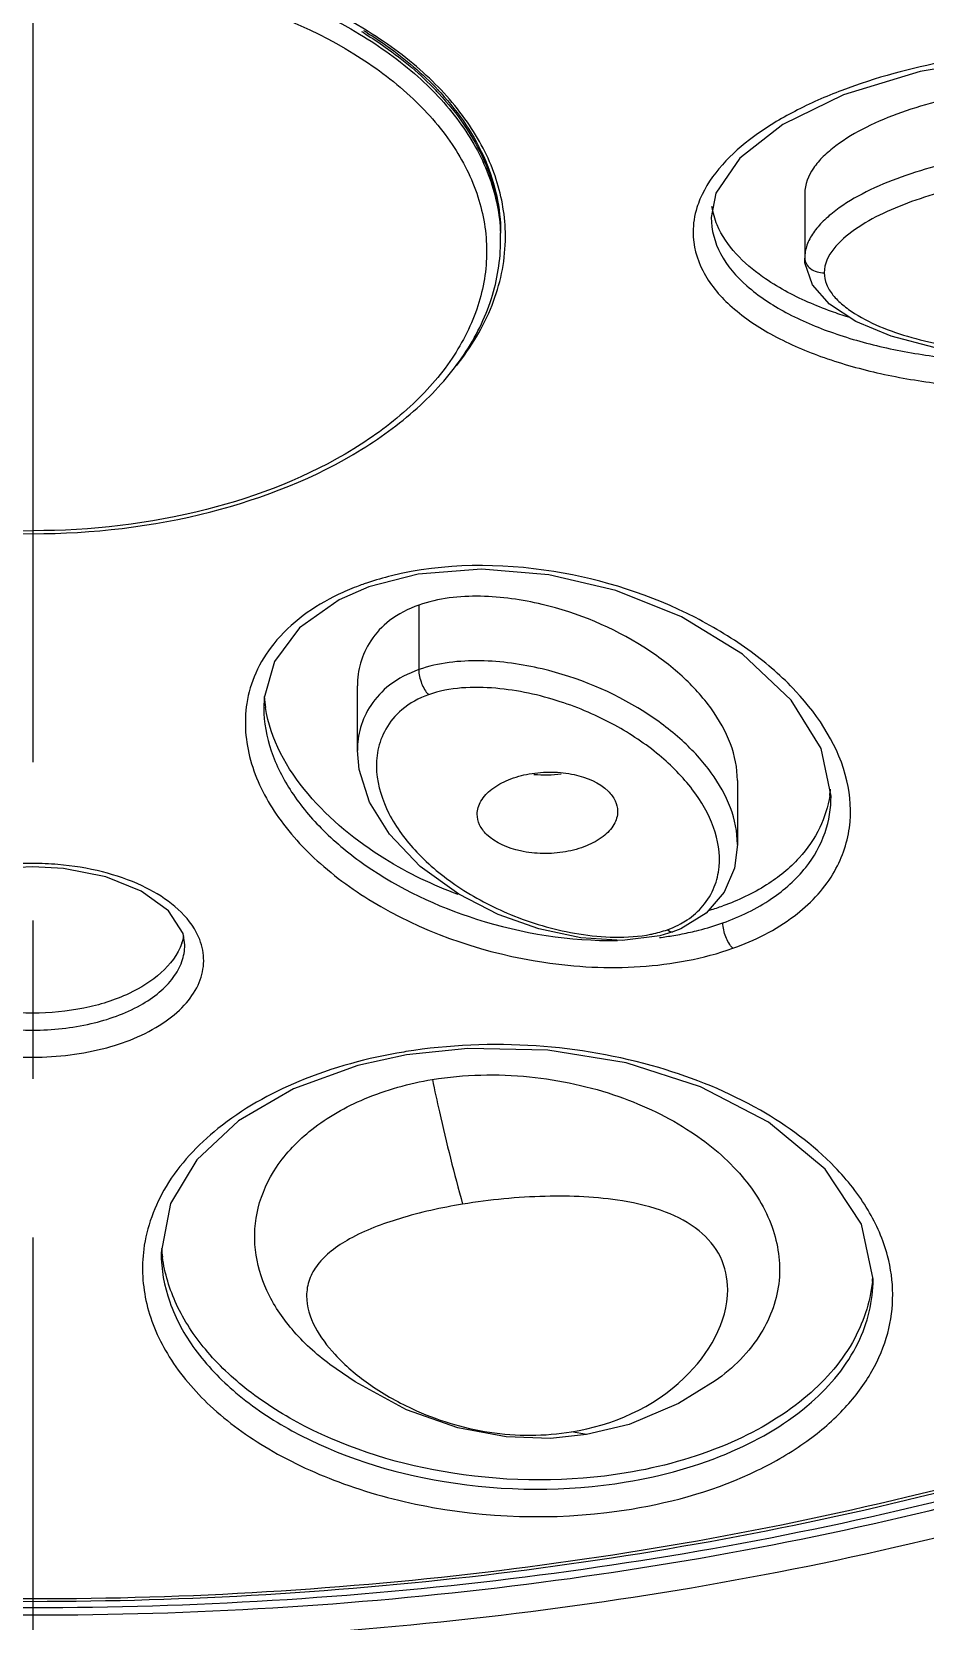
# Model space of a CAD drawing. Header units: millimetres. Extents: x 601 to 1195, y -13 to 407.
# Drawn here: x 919.64 to 926.8, y 276.83 to 289.56 of the extents above; entities that cross this region are included whole.
import ezdxf

# ---------------------------------------------------------------- set-up
doc = ezdxf.new("R2010")
doc.units = ezdxf.units.MM
doc.header["$LTSCALE"] = 0.1
doc.linetypes.add('CENTERX2', pattern=[101.6, 63.5, -12.7, 12.7, -12.7])
doc.layers.add('CENTER', color=1, linetype='CENTERX2')

msp = doc.modelspace()

# ---------------------------------------------------------------- linework, layer by layer
for p, q in [((925.1276, 288.2687), (925.0892, 288.0738)), ((925.8392, 288.2677), (925.8392, 287.7502)), ((923.4017, 287.8928), (923.4017, 287.9223)), ((922.3456, 285.1142), (922.1062, 285.0103)), ((922.7454, 284.9687), (922.7454, 284.4515)), ((922.2536, 283.8046), (922.2536, 284.3219)), ((921.5071, 284.2267), (921.5034, 284.1448)), ((921.5034, 284.1463), (921.5034, 284.1448)), ((922.2536, 283.8046), (922.2536, 283.8032)), ((925.2997, 283.5624), (925.2997, 283.0507)), ((926.05, 283.438), (926.05, 283.4393)), ((925.2997, 283.0495), (925.2997, 283.0507)), ((919.6517, 282.871), (919.4224, 282.8593)), ((919.8968, 282.8576), (919.6517, 282.871)), ((925.1926, 282.6676), (925.0478, 282.4988)), ((925.0478, 282.4988), (924.8467, 282.374)), ((920.8704, 282.2453), (920.8564, 282.3356)), ((924.7831, 282.3489), (924.6772, 282.3174)), ((924.8467, 282.374), (924.783, 282.3489)), ((924.7831, 282.3489), (924.783, 282.3489)), ((920.8704, 282.2452), (920.8704, 282.2473)), ((920.756, 280.1722), (920.6803, 279.7798)), ((920.6803, 279.7799), (920.6803, 279.7798)), ((926.3876, 279.5666), (926.3876, 279.567)), ((924.0893, 278.3205), (923.9707, 278.3432)), ((924.0905, 278.3207), (924.0893, 278.3205))]:
    msp.add_line(p, q)
for points in [[(930.6824, 288.4932), (930.5083, 288.7513), (930.1754, 288.993), (929.6971, 289.1933), (929.081, 289.3365), (928.3302, 289.4036), (927.5136, 289.3716), (926.7648, 289.2464), (926.1491, 289.0572), (925.6647, 288.8211), (925.3184, 288.5509), (925.1276, 288.2687)], [(926.0387, 287.3805), (925.902, 287.5351), (925.841, 287.7128), (925.8392, 287.7502)], [(929.7894, 287.5498), (929.5773, 287.3865), (929.2962, 287.2429), (928.9543, 287.1225), (928.5594, 287.0301), (928.1282, 286.9724), (927.6897, 286.9542), (927.2679, 286.975), (926.8771, 287.0327), (926.5317, 287.1237), (926.2477, 287.2426), (926.0387, 287.3805)], [(926.05, 283.4381), (925.9701, 283.8193), (925.7312, 284.2071), (925.3391, 284.5763), (924.8513, 284.8749), (924.3251, 285.0856), (923.7879, 285.2118), (923.2471, 285.2559), (922.74, 285.2154), (922.3457, 285.1142)], [(922.1062, 285.0103), (921.7896, 284.7861), (921.5893, 284.5163), (921.5071, 284.2267)], [(924.6772, 282.3174), (924.3745, 282.2807), (924.0432, 282.302), (923.7079, 282.3736), (923.3809, 282.4902), (923.0674, 282.651), (922.7575, 282.8749), (922.5117, 283.1319), (922.3516, 283.3899), (922.2672, 283.6523), (922.2536, 283.8033)], [(925.2997, 283.0493), (925.276, 282.8616), (925.1926, 282.6676)], [(920.8564, 282.3356), (920.7403, 282.5178), (920.5216, 282.6765), (920.2378, 282.7905), (919.8968, 282.8576)], [(926.3876, 279.5671), (926.2934, 280.0082), (926.0015, 280.4485), (925.5493, 280.8256), (925.0039, 281.1089), (924.4067, 281.2995), (923.7798, 281.4016), (923.1375, 281.4155), (922.6461, 281.3635)], [(922.646, 281.3635), (922.2579, 281.2794), (921.7403, 281.0932), (921.2995, 280.8363), (920.966, 280.5242), (920.756, 280.1722)], [(924.0893, 278.3205), (923.8013, 278.2909), (923.4468, 278.3019), (923.0578, 278.3741), (922.6483, 278.5201), (922.2362, 278.7435), (922.0335, 278.8834)], [(925.1201, 278.7509), (924.8274, 278.5704), (924.4312, 278.403), (924.0905, 278.3207)]]:
    msp.add_lwpolyline(points)
for centre, radius, start, end in [((920.4853, 286.6018), 3.4678, 58.12678, 58.65025), ((920.4872, 286.6077), 3.4772, 57.96807, 58.49232), ((921.1685, 287.4537), 2.3728, 42.89594, 43.66111), ((921.1844, 287.4788), 2.3583, 42.55425, 43.32487), ((921.984, 287.8927), 1.4177, 1.14659, 2.29397), ((921.9871, 287.9223), 1.4146, 0.00009, 1.14634), ((921.9871, 287.8928), 1.4146, 0.00009, 1.14651), ((921.9911, 287.9519), 1.4106, 359.35272, 359.99981), ((922.0136, 287.9223), 1.4264, 358.57539, 1.42426), ((923.0992, 282.8653), 2.4068, 103.77651, 108.51847), ((923.0436, 283.0366), 2.2267, 108.56237, 109.56474), ((922.5614, 284.3174), 1.0582, 184.44244, 189.2759), ((923.7591, 284.5639), 0.9558, 264.55665, 277.755), ((925.1275, 283.5818), 0.9224, 351.32452, 354.45394), ((919.652, 280.4958), 2.4022, 85.21552, 90.00666), ((924.4815, 284.5344), 2.097, 286.557, 289.5428), ((920.4416, 282.4013), 0.4294, 340.64545, 348.86981), ((924.3314, 285.0185), 2.7359, 277.21747, 279.62283), ((924.3619, 284.8411), 2.5559, 279.61259, 282.66544), ((923.3172, 277.1875), 4.2563, 99.11844, 99.36665), ((921.8878, 279.9052), 1.2075, 184.42233, 187.70736), ((925.2242, 279.6675), 1.1634, 354.03552, 356.00239)]:
    msp.add_arc(centre, radius, start, end)
for points, knots in [([(919.6517, 313.8917), (917.0355, 313.8917), (911.8722, 313.5491), (904.45, 312.0222), (897.7214, 309.5542), (892.8205, 306.7273), (889.5667, 304.0756), (887.5411, 301.9853), (885.8944, 299.7673), (884.6477, 297.4462), (883.8192, 295.049), (883.4223, 292.6055), (883.4637, 290.149), (883.7799, 288.5418), (884.0046, 287.7544)], [0, 0, 0, 0, 0.1556216, 0.3067233, 0.4492796, 0.5802631, 0.6409905, 0.6984865, 0.7529561, 0.8047961, 0.8545991, 0.9031338, 0.951291, 1, 1, 1, 1]), ([(955.2988, 287.7542), (955.5234, 288.5417), (955.8397, 290.1489), (955.8811, 292.6054), (955.4841, 295.0489), (954.6556, 297.4461), (953.409, 299.7672), (951.7622, 301.9852), (949.7367, 304.0755), (946.4829, 306.7272), (941.5819, 309.5542), (934.8533, 312.0222), (927.4311, 313.549), (922.2678, 313.8917), (919.6517, 313.8917)], [0, 0, 0, 0, 0.048709, 0.0968661, 0.1454008, 0.1952038, 0.2470438, 0.3015134, 0.3590094, 0.4197369, 0.5507204, 0.6932767, 0.8443785, 1, 1, 1, 1]), ([(919.6517, 313.5415), (917.0674, 313.5415), (911.9664, 313.205), (904.6301, 311.7054), (897.9712, 309.2804), (893.1117, 306.5023), (889.8752, 303.8951), (887.8539, 301.8384), (886.2031, 299.655), (884.9439, 297.3688), (884.094, 295.006), (883.6668, 292.5954), (883.6696, 290.1692), (883.9556, 288.5784), (884.1643, 287.7985)], [0, 0, 0, 0, 0.1554286, 0.3063963, 0.4489243, 0.5800058, 0.6408224, 0.6984252, 0.7530062, 0.8049445, 0.8548117, 0.9033545, 0.9514448, 1, 1, 1, 1]), ([(955.1391, 287.7984), (955.3478, 288.5783), (955.6337, 290.1691), (955.6366, 292.5952), (955.2094, 295.0059), (954.3595, 297.3687), (953.1002, 299.6549), (951.4494, 301.8383), (949.4282, 303.895), (946.1917, 306.5023), (941.3322, 309.2804), (934.6733, 311.7054), (927.3369, 313.205), (922.2359, 313.5415), (919.6517, 313.5415)], [0, 0, 0, 0, 0.0485552, 0.0966454, 0.1451882, 0.1950554, 0.2469937, 0.3015747, 0.3591775, 0.4199942, 0.5510757, 0.6936037, 0.8445714, 1, 1, 1, 1]), ([(939.5069, 289.0156), (939.4935, 289.7525), (939.2377, 291.2685), (938.2083, 293.4128), (936.5854, 295.3882), (934.4317, 297.1401), (931.8163, 298.6234), (927.7343, 300.2206), (924.3762, 300.8375), (922.0841, 301.0117)], [0, 0, 0, 0, 0.0963887, 0.1977993, 0.3077523, 0.4280534, 0.5589338, 0.699369, 1, 1, 1, 1]), ([(922.0818, 300.9669), (924.3661, 300.7925), (927.7114, 300.176), (931.7737, 298.58), (934.3694, 297.1007), (936.4994, 295.357), (938.095, 293.396), (939.0957, 291.2739), (939.3334, 289.778), (939.339, 289.0527)], [0, 0, 0, 0, 0.3019579, 0.4428303, 0.5739106, 0.6941192, 0.8036618, 0.9043909, 1, 1, 1, 1]), ([(922.0744, 300.8167), (924.3144, 300.6424), (927.5945, 300.0316), (931.575, 298.4553), (934.1182, 296.9943), (936.2045, 295.2705), (937.7659, 293.3288), (938.7404, 291.2237), (938.9642, 289.7403), (938.9642, 289.0206)], [0, 0, 0, 0, 0.3011021, 0.4415946, 0.5724044, 0.6925329, 0.8022767, 0.9035502, 1, 1, 1, 1]), ([(922.07, 300.7259), (924.2992, 300.5528), (927.5642, 299.947), (931.5301, 298.3849), (934.0681, 296.9365), (936.1555, 295.2272), (937.7247, 293.301), (938.7148, 291.2115), (938.9548, 289.736), (938.9636, 289.0192)], [0, 0, 0, 0, 0.3007863, 0.441223, 0.5720624, 0.6922969, 0.8021841, 0.9035661, 1, 1, 1, 1]), ([(921.1812, 269.7004), (923.4641, 269.7627), (927.9596, 270.1594), (934.424, 271.567), (940.3199, 273.7298), (945.4223, 276.571), (949.5365, 279.9913), (952.0572, 283.3154), (953.3612, 286.1151), (953.9802, 288.2239), (954.2522, 290.3623), (954.1998, 291.7892), (954.1169, 292.493)], [0, 0, 0, 0, 0.1541994, 0.3037973, 0.4454889, 0.5767364, 0.6962236, 0.8043698, 0.8550518, 0.9040867, 0.9521506, 1, 1, 1, 1]), ([(953.9267, 290.8656), (953.9267, 290.1928), (953.8207, 288.8351), (953.3474, 286.826), (952.5647, 284.8567), (951.0898, 282.2537), (948.4655, 279.1929), (944.3724, 276.0551), (939.4132, 273.4568), (933.7609, 271.4825), (927.6126, 270.1967), (923.3515, 269.8306), (921.1901, 269.7707)], [0, 0, 0, 0, 0.0474466, 0.0955915, 0.1450529, 0.1963831, 0.3060194, 0.4265846, 0.5581073, 0.6992073, 0.8475071, 1, 1, 1, 1]), ([(919.6517, 290.2547), (919.1696, 290.2547), (918.2448, 290.1483), (917.1854, 289.742), (916.5237, 289.2641), (916.1607, 288.8659), (915.9275, 288.4266), (915.8677, 288.1119), (915.8638, 287.9595)], [0, 0, 0, 0, 0.299789, 0.573058, 0.6944263, 0.8045906, 0.9052037, 1, 1, 1, 1]), ([(919.6517, 290.2015), (919.2488, 290.2015), (918.6503, 290.1434), (917.8925, 289.9429), (916.982, 289.5884), (916.2774, 289.0526), (916.0327, 288.4978)], [0, 0, 0, 0, 0.2904543, 0.4299798, 0.56287, 1, 1, 1, 1]), ([(919.6517, 290.2311), (919.1725, 290.2311), (918.2539, 290.1252), (917.3851, 289.7897), (917.0124, 289.5625)], [0, 0, 0, 0, 0.523354, 1, 1, 1, 1]), ([(923.4396, 287.9578), (923.4358, 288.1102), (923.3764, 288.4251), (923.1435, 288.8647), (922.7806, 289.2632), (922.1189, 289.7416), (921.0591, 290.1482), (920.134, 290.2547), (919.6517, 290.2547)], [0, 0, 0, 0, 0.0947953, 0.1953962, 0.305546, 0.426905, 0.7001796, 1, 1, 1, 1]), ([(919.6517, 290.2015), (920.1264, 290.2015), (921.0373, 290.0972), (922.0817, 289.6992), (922.7363, 289.2308), (923.0972, 288.8402), (923.3315, 288.4092), (923.3945, 288.0996), (923.4005, 287.9495)], [0, 0, 0, 0, 0.2994367, 0.5726328, 0.6941118, 0.8044479, 0.905204, 1, 1, 1, 1]), ([(919.6517, 290.0436), (919.1842, 290.0436), (918.2882, 289.9395), (917.2635, 289.542), (916.6276, 289.0745), (916.2821, 288.6856), (916.0646, 288.2569), (915.9897, 287.8042), (916.0646, 287.3514), (916.2821, 286.9227), (916.6276, 286.5338), (917.2635, 286.0663), (918.2882, 285.6688), (919.1842, 285.5647), (919.6517, 285.5647)], [0, 0, 0, 0, 0.1502432, 0.2869277, 0.3475074, 0.4024315, 0.4526017, 0.4999997, 0.5473978, 0.597568, 0.6524923, 0.713072, 0.8497567, 1, 1, 1, 1]), ([(919.6517, 290.0436), (920.1192, 290.0436), (921.0151, 289.9395), (922.0398, 289.542), (922.6757, 289.0745), (923.0212, 288.6856), (923.2388, 288.2569), (923.3137, 287.8041), (923.2388, 287.3514), (923.0212, 286.9226), (922.6757, 286.5338), (922.0398, 286.0663), (921.0151, 285.6688), (920.1192, 285.5647), (919.6517, 285.5647)], [0, 0, 0, 0, 0.1502433, 0.286928, 0.3475077, 0.402432, 0.4526022, 0.5000003, 0.5473983, 0.5975685, 0.6524926, 0.7130723, 0.8497568, 1, 1, 1, 1]), ([(953.879, 290.1629), (953.8474, 289.5547), (953.6968, 288.331), (953.0481, 285.8907), (951.5615, 282.8962), (948.8598, 279.6312), (945.3105, 276.7172), (941.02, 274.2289), (936.1116, 272.2304), (930.7267, 270.7769), (926.9645, 270.2049), (925.042, 270.0163)], [0, 0, 0, 0, 0.0481395, 0.0970616, 0.1990565, 0.3093708, 0.4296514, 0.5601367, 0.6999367, 0.8473269, 1, 1, 1, 1]), ([(922.3165, 289.5467), (922.3705, 289.5131), (922.5733, 289.3791), (922.7611, 289.2216), (922.885, 289.0918)], [0, 0, 0, 0, 0.2617011, 1, 1, 1, 1]), ([(922.3315, 289.5556), (922.3857, 289.5217), (922.5887, 289.3867), (922.7765, 289.2277), (922.8999, 289.0968)], [0, 0, 0, 0, 0.2621943, 1, 1, 1, 1]), ([(930.8017, 288.5009), (930.7052, 288.6929), (930.4288, 288.9295), (930.0033, 289.1375), (929.481, 289.3127), (928.7652, 289.4334), (927.8742, 289.452), (926.9847, 289.3501), (926.2752, 289.1618), (925.7617, 288.9369), (925.3464, 288.687), (925.0841, 288.4239), (924.9993, 288.2207)], [0, 0, 0, 0, 0.1002871, 0.1590873, 0.2220792, 0.3562524, 0.4961704, 0.6367294, 0.7727691, 0.8370598, 0.8972776, 1, 1, 1, 1]), ([(929.9642, 288.4205), (929.9642, 288.4903), (929.9198, 288.6), (929.8152, 288.7096), (929.677, 288.8159), (929.4674, 288.9235), (929.1863, 289.0183), (928.8816, 289.0872), (928.4522, 289.1459), (927.9001, 289.1606), (927.2439, 289.094), (926.7172, 288.9644), (926.335, 288.8071), (926.126, 288.6842), (925.9881, 288.5678), (925.8844, 288.4514), (925.8392, 288.3391), (925.8392, 288.2677)], [0, 0, 0, 0, 0.0445458, 0.0696421, 0.0966933, 0.1554209, 0.2189809, 0.2856884, 0.3544831, 0.4953814, 0.6369891, 0.774516, 0.8396942, 0.9003361, 0.9283815, 0.954418, 1, 1, 1, 1]), ([(922.9067, 289.0687), (923.0543, 288.9099), (923.2982, 288.5642), (923.3974, 288.1483), (923.4014, 287.9506)], [0, 0, 0, 0, 0.5229974, 1, 1, 1, 1]), ([(922.9215, 289.0736), (923.0682, 288.9138), (923.3093, 288.5663), (923.4017, 288.149), (923.4017, 287.9519)], [0, 0, 0, 0, 0.5239722, 1, 1, 1, 1]), ([(899.9642, 288.9962), (899.9642, 288.599), (900.0289, 287.7968), (900.4179, 286.1919), (901.414, 284.224), (903.2844, 282.1213), (905.7632, 280.2966), (908.7565, 278.8083), (912.1543, 277.7055), (915.8317, 277.0273), (919.6517, 276.7984), (923.4717, 277.0273), (927.149, 277.7055), (930.5469, 278.8083), (933.5401, 280.2966), (936.0189, 282.1213), (937.8893, 284.2239), (938.8855, 286.1918), (939.2745, 287.7967), (939.3392, 288.5989), (939.3392, 288.9961)], [0, 0, 0, 0, 0.0235457, 0.0474671, 0.0975532, 0.1523896, 0.2128703, 0.2789196, 0.3497253, 0.4239656, 0.5000001, 0.5760347, 0.650275, 0.7210806, 0.7871298, 0.8476105, 0.9024468, 0.9525329, 0.9764543, 1, 1, 1, 1]), ([(919.6517, 276.9328), (918.3728, 276.9328), (915.8424, 277.0839), (912.1754, 277.7583), (908.7849, 278.8548), (905.7958, 280.3351), (903.317, 282.1503), (901.4419, 284.2426), (900.4368, 286.2018), (900.0378, 287.8011), (899.9674, 288.6009), (899.9644, 288.9971)], [0, 0, 0, 0, 0.1519633, 0.3003503, 0.4419192, 0.5740285, 0.6950533, 0.8048201, 0.9050702, 0.9529235, 1, 1, 1, 1]), ([(939.339, 288.9971), (939.3359, 288.6009), (939.2655, 287.801), (938.8665, 286.2018), (937.8615, 284.2426), (935.9863, 282.1503), (933.5075, 280.335), (930.5185, 278.8548), (927.128, 277.7582), (923.461, 277.0839), (920.9306, 276.9328), (919.6517, 276.9328)], [0, 0, 0, 0, 0.0470766, 0.0949299, 0.1951799, 0.3049467, 0.4259715, 0.5580807, 0.6996496, 0.8480366, 1, 1, 1, 1]), ([(899.7952, 288.8789), (899.7952, 288.4783), (899.8605, 287.6692), (900.2528, 286.0506), (901.2575, 284.0658), (903.144, 281.9451), (905.6441, 280.1047), (908.663, 278.6036), (912.09, 277.4914), (915.7989, 276.8074), (919.6517, 276.5765), (923.5045, 276.8074), (927.2134, 277.4913), (930.6404, 278.6036), (933.6593, 280.1047), (936.1594, 281.945), (938.0458, 284.0657), (939.0505, 286.0505), (939.4429, 287.6692), (939.5081, 288.4783), (939.5081, 288.8789)], [0, 0, 0, 0, 0.0235457, 0.0474671, 0.0975532, 0.1523897, 0.2128704, 0.2789197, 0.3497254, 0.4239657, 0.5000003, 0.5760348, 0.6502751, 0.7210807, 0.7871299, 0.8476105, 0.9024469, 0.952533, 0.9764543, 1, 1, 1, 1]), ([(919.6493, 276.982), (918.4021, 276.9821), (915.9338, 277.1292), (912.3555, 277.7856), (909.0435, 278.8536), (906.1183, 280.2967), (903.6846, 282.0696), (901.8337, 284.1184), (900.8319, 286.0417), (900.4246, 287.6167), (900.3474, 288.4061), (900.3404, 288.7975)], [0, 0, 0, 0, 0.1512969, 0.2990983, 0.4402163, 0.572093, 0.6931715, 0.8033225, 0.9042592, 0.9525141, 1, 1, 1, 1]), ([(938.8325, 288.8123), (938.8325, 288.4253), (938.7695, 287.6437), (938.3905, 286.0801), (937.4199, 284.1629), (935.5977, 282.1143), (933.1827, 280.3366), (930.2665, 278.8866), (926.9561, 277.8122), (923.3734, 277.1515), (919.6517, 276.9285), (915.93, 277.1515), (912.3473, 277.8122), (909.0369, 278.8866), (906.1207, 280.3366), (903.7057, 282.1143), (901.8834, 284.1629), (900.9129, 286.0802), (900.5339, 287.6438), (900.4709, 288.4253), (900.4709, 288.8123)], [0, 0, 0, 0, 0.0235457, 0.047467, 0.0975531, 0.1523895, 0.2128701, 0.2789193, 0.3497249, 0.4239652, 0.4999997, 0.5760343, 0.6502746, 0.7210803, 0.7871296, 0.8476103, 0.9024468, 0.9525329, 0.9764543, 1, 1, 1, 1]), ([(938.963, 288.7975), (938.956, 288.406), (938.8788, 287.6165), (938.4714, 286.0413), (937.4691, 284.1177), (935.6177, 282.0686), (933.1834, 280.2956), (930.2573, 278.8525), (926.9446, 277.7847), (923.3655, 277.1287), (920.8967, 276.9819), (919.6493, 276.982)], [0, 0, 0, 0, 0.0474844, 0.0957378, 0.1966729, 0.3068243, 0.4279048, 0.5597843, 0.7009045, 0.8487062, 1, 1, 1, 1]), ([(929.9642, 287.9087), (929.9642, 287.9431), (929.9514, 288.0143), (929.8967, 288.1114), (929.8156, 288.198), (929.6776, 288.3041), (929.4682, 288.4118), (929.187, 288.5063), (928.8822, 288.5746), (928.4524, 288.6325), (927.8997, 288.646), (927.2429, 288.5777), (926.716, 288.4469), (926.3338, 288.2891), (926.1251, 288.1658), (925.9875, 288.0498), (925.9067, 287.9578), (925.8523, 287.8577), (925.8392, 287.7852), (925.8392, 287.7505)], [0, 0, 0, 0, 0.021922, 0.0450437, 0.0701046, 0.0970716, 0.1557057, 0.2191701, 0.2857959, 0.3545556, 0.4954269, 0.6370514, 0.7745624, 0.8396812, 0.9002315, 0.9281707, 0.9541083, 0.9778634, 1, 1, 1, 1]), ([(929.8239, 287.7907), (929.8239, 287.8221), (929.8104, 287.8875), (929.7547, 287.9739), (929.6755, 288.0499), (929.5435, 288.1426), (929.3471, 288.2356), (929.0865, 288.3169), (928.8061, 288.3756), (928.4126, 288.4244), (927.9078, 288.4345), (927.4045, 288.3825), (927.0117, 288.3011), (926.7319, 288.2195), (926.4688, 288.1147), (926.1954, 287.9642), (925.9952, 287.7728), (925.9952, 287.6324)], [0, 0, 0, 0, 0.0218371, 0.0451089, 0.0705089, 0.0978381, 0.157068, 0.2208325, 0.2875167, 0.3561837, 0.4966387, 0.6378501, 0.7074654, 0.775492, 0.8409806, 0.9022821, 1, 1, 1, 1]), ([(925.0892, 288.0747), (925.0892, 287.9752), (925.1495, 287.7627), (925.3764, 287.5054), (925.6929, 287.2982), (926.0745, 287.1376), (926.5, 287.0207), (927.1118, 286.9195), (927.9062, 286.894), (928.6978, 286.9888), (929.3069, 287.1429), (929.7319, 287.297), (930.1125, 287.4911), (930.4275, 287.7259), (930.6518, 288.0001), (930.7142, 288.2187), (930.7142, 288.3205)], [0, 0, 0, 0, 0.0449639, 0.0950749, 0.1519859, 0.2145959, 0.2813305, 0.3508666, 0.4943119, 0.6386656, 0.7093592, 0.7777345, 0.8424313, 0.9017241, 0.9540339, 1, 1, 1, 1]), ([(924.9993, 288.2207), (924.9903, 288.1993), (924.9592, 288.1146), (924.9442, 288.0236), (924.9442, 287.9566)], [0, 0, 0, 0, 0.2573035, 1, 1, 1, 1]), ([(924.9442, 287.9566), (924.9442, 287.8509), (925.0056, 287.6257), (925.2402, 287.3486), (925.5713, 287.1242), (925.9728, 286.9492), (926.4224, 286.8215), (927.0709, 286.71), (927.9143, 286.6803), (928.7547, 286.7809), (929.4003, 286.946), (929.8494, 287.1112), (930.2499, 287.3194), (930.5792, 287.5706), (930.8116, 287.8636), (930.8749, 288.0947), (930.8749, 288.2026)], [0, 0, 0, 0, 0.0450999, 0.0951387, 0.1518843, 0.2144003, 0.2811562, 0.3508127, 0.4946431, 0.6393605, 0.7101434, 0.7784863, 0.842996, 0.9019709, 0.9540091, 1, 1, 1, 1]), ([(925.6819, 287.4873), (925.6197, 287.5213), (925.4035, 287.6537), (925.2088, 287.8457), (925.1374, 288.0157)], [0, 0, 0, 0, 0.2776161, 1, 1, 1, 1]), ([(915.9017, 287.8928), (915.9017, 287.7348), (915.9548, 287.4091), (916.1834, 286.9544), (916.5438, 286.5455), (917.2001, 286.0596), (918.253, 285.6483), (919.1727, 285.5408), (919.6517, 285.5408)], [0, 0, 0, 0, 0.0978894, 0.2004558, 0.311324, 0.4323828, 0.7033322, 1, 1, 1, 1]), ([(919.6517, 285.5408), (920.1307, 285.5408), (921.0504, 285.6483), (922.1032, 286.0596), (922.7596, 286.5455), (923.1199, 286.9544), (923.3485, 287.4091), (923.4017, 287.7347), (923.4017, 287.8928)], [0, 0, 0, 0, 0.2966689, 0.567618, 0.6886764, 0.7995442, 0.9021104, 1, 1, 1, 1]), ([(923.0466, 286.8873), (923.1646, 287.0339), (923.3575, 287.3487), (923.4353, 287.7122), (923.4396, 287.8869)], [0, 0, 0, 0, 0.5186077, 1, 1, 1, 1]), ([(955.2988, 287.7542), (954.932, 286.4685), (953.807, 283.8998), (951.1852, 280.4225), (947.6825, 277.2957), (943.4046, 274.5937), (938.4701, 272.3791), (933.0139, 270.7076), (927.1866, 269.623), (923.1805, 269.3123), (921.1544, 269.2602)], [0, 0, 0, 0, 0.0974029, 0.2018054, 0.3150197, 0.4375935, 0.5690054, 0.7079061, 0.8523458, 1, 1, 1, 1]), ([(925.8392, 287.7502), (925.8393, 287.7179), (925.8824, 287.6482), (925.957, 287.6312), (925.9952, 287.6324)], [0, 0, 0, 0, 0.4579218, 1, 1, 1, 1]), ([(925.9952, 287.6324), (925.9952, 287.601), (926.0087, 287.5353), (926.0644, 287.4483), (926.1436, 287.3713), (926.2756, 287.2772), (926.4721, 287.1822), (926.7329, 287.0987), (927.0135, 287.0382), (927.4072, 286.9875), (927.9121, 286.9767), (928.4154, 287.0296), (928.808, 287.113), (929.0877, 287.1963), (929.3506, 287.3033), (929.624, 287.4568), (929.8239, 287.6496), (929.8239, 287.7907)], [0, 0, 0, 0, 0.0218388, 0.0451974, 0.0707121, 0.0981444, 0.1575185, 0.2213385, 0.2880042, 0.3565848, 0.4967446, 0.6376249, 0.7071176, 0.7750761, 0.8405721, 0.9019738, 1, 1, 1, 1]), ([(926.1887, 287.2766), (926.1435, 287.2908), (925.9699, 287.349), (925.8009, 287.4221), (925.6819, 287.4873)], [0, 0, 0, 0, 0.2587103, 1, 1, 1, 1]), ([(926.1773, 283.5611), (926.1147, 283.829), (925.8661, 284.2156), (925.4057, 284.6137), (924.7771, 284.9959), (923.8057, 285.3074), (922.9479, 285.3066), (922.5261, 285.2028)], [0, 0, 0, 0, 0.1908789, 0.301305, 0.4227826, 0.6985247, 1, 1, 1, 1]), ([(922.298, 285.1347), (922.2808, 285.1286), (922.2137, 285.1038), (922.1478, 285.0757), (922.0998, 285.0527)], [0, 0, 0, 0, 0.2548781, 1, 1, 1, 1]), ([(922.0998, 285.0527), (921.9043, 284.9592), (921.6407, 284.7728), (921.4313, 284.4356), (921.3804, 284.2642), (921.3672, 284.1805)], [0, 0, 0, 0, 0.5513731, 0.7843406, 1, 1, 1, 1]), ([(922.7454, 284.9687), (922.6623, 284.9392), (922.5146, 284.8645), (922.3558, 284.6958), (922.2699, 284.5108), (922.2537, 284.3833), (922.2537, 284.3219)], [0, 0, 0, 0, 0.305299, 0.5615501, 0.7874246, 1, 1, 1, 1]), ([(925.2997, 283.5624), (925.2999, 283.6622), (925.2563, 283.8694), (925.0948, 284.1532), (924.8551, 284.4144), (924.4217, 284.7395), (923.8653, 284.971), (923.2425, 285.06), (922.9025, 285.0245), (922.7454, 284.9687)], [0, 0, 0, 0, 0.0924377, 0.1912604, 0.2995011, 0.4185709, 0.691447, 0.845556, 1, 1, 1, 1]), ([(922.7454, 284.4515), (922.6624, 284.4219), (922.5147, 284.3471), (922.3559, 284.1784), (922.27, 283.9935), (922.2537, 283.8659), (922.2536, 283.8046)], [0, 0, 0, 0, 0.3050925, 0.5614855, 0.7875029, 1, 1, 1, 1]), ([(925.2997, 283.0507), (925.2997, 283.1502), (925.2565, 283.357), (925.0944, 283.6396), (924.8547, 283.9), (924.4206, 284.2235), (923.8641, 284.454), (923.2417, 284.5423), (922.9021, 284.5072), (922.7454, 284.4515)], [0, 0, 0, 0, 0.092301, 0.1910042, 0.2991726, 0.4182936, 0.6914512, 0.8457328, 1, 1, 1, 1]), ([(922.7454, 284.4515), (922.7454, 284.4141), (922.7637, 284.342), (922.7983, 284.2754), (922.8234, 284.2502)], [0, 0, 0, 0, 0.5125329, 1, 1, 1, 1]), ([(925.0227, 282.558), (925.0608, 282.6036), (925.121, 282.703), (925.1718, 282.9209), (925.1239, 283.2035), (924.944, 283.5091), (924.6699, 283.7856), (924.3099, 284.0256), (923.8677, 284.2151), (923.3631, 284.3245), (922.9937, 284.3107), (922.8234, 284.2502)], [0, 0, 0, 0, 0.0528932, 0.1014785, 0.196676, 0.2992468, 0.413355, 0.5407566, 0.6825984, 0.8389819, 1, 1, 1, 1]), ([(922.8234, 284.2502), (922.7464, 284.2228), (922.6111, 284.1504), (922.4751, 283.9856), (922.4097, 283.8094), (922.3982, 283.5734), (922.4934, 283.2785), (922.7286, 282.9665), (923.0636, 282.6918), (923.4915, 282.4672), (923.9108, 282.3423), (924.2807, 282.3011), (924.4754, 282.3086), (924.5715, 282.3247)], [0, 0, 0, 0, 0.0690389, 0.1260856, 0.1767384, 0.2250742, 0.3232371, 0.4309108, 0.5513451, 0.6862426, 0.8367393, 0.9176728, 1, 1, 1, 1]), ([(921.3672, 284.1805), (921.3435, 284.0307), (921.37, 283.7085), (921.5939, 283.2652), (921.9596, 282.8674), (922.6487, 282.3874), (923.5422, 282.0913), (924.5155, 282.0421), (925.0254, 282.1341), (925.2633, 282.2186)], [0, 0, 0, 0, 0.0914976, 0.1880962, 0.2949432, 0.4143093, 0.6921701, 0.8476585, 1, 1, 1, 1]), ([(921.5034, 284.1448), (921.5035, 284.0284), (921.5481, 283.7882), (921.7203, 283.454), (921.9809, 283.1454), (922.4546, 282.759), (923.241, 282.3887), (923.9572, 282.2756), (924.3383, 282.281)], [0, 0, 0, 0, 0.0947508, 0.194669, 0.3029228, 0.4211378, 0.689865, 1, 1, 1, 1]), ([(923.0624, 282.6486), (922.8576, 282.7251), (922.2051, 283.033), (921.5997, 283.6392), (921.517, 284.1468)], [0, 0, 0, 0, 0.2982441, 1, 1, 1, 1]), ([(923.2142, 283.2927), (923.2142, 283.3292), (923.2395, 283.4092), (923.3331, 283.5045), (923.4684, 283.5773), (923.6334, 283.6224), (923.8131, 283.6359), (924.0327, 283.6119), (924.192, 283.5479), (924.2638, 283.4773)], [0, 0, 0, 0, 0.0890555, 0.1937386, 0.318576, 0.4596286, 0.608312, 0.7542643, 1, 1, 1, 1]), ([(925.2633, 282.2186), (925.4375, 282.2805), (925.7453, 282.4332), (926.0795, 282.7788), (926.2236, 283.1755), (926.2059, 283.4389), (926.1773, 283.5611)], [0, 0, 0, 0, 0.3108859, 0.5679261, 0.788832, 1, 1, 1, 1]), ([(924.2638, 283.4773), (924.2865, 283.4549), (924.3243, 283.4058), (924.3391, 283.3447), (924.3392, 283.316)], [0, 0, 0, 0, 0.5258371, 1, 1, 1, 1]), ([(926.0394, 283.4427), (926.0258, 283.3542), (925.9692, 283.1716), (925.795, 282.9211), (925.5267, 282.7049), (925.305, 282.6016), (925.1829, 282.5582)], [0, 0, 0, 0, 0.2081355, 0.4367521, 0.6989131, 1, 1, 1, 1]), ([(925.1829, 282.4222), (925.32, 282.4709), (925.5659, 282.5882), (925.8519, 282.841), (926.0165, 283.133), (926.0499, 283.3398), (926.05, 283.438)], [0, 0, 0, 0, 0.3067088, 0.5677392, 0.7927326, 1, 1, 1, 1]), ([(923.2895, 283.131), (923.2668, 283.1533), (923.229, 283.2027), (923.2141, 283.2639), (923.2142, 283.2927)], [0, 0, 0, 0, 0.5258159, 1, 1, 1, 1]), ([(924.3392, 283.316), (924.3392, 283.2794), (924.3141, 283.1994), (924.2206, 283.1039), (924.0853, 283.0311), (923.9202, 282.9859), (923.7405, 282.9723), (923.5208, 282.9963), (923.3614, 283.0603), (923.2895, 283.131)], [0, 0, 0, 0, 0.0890314, 0.1936794, 0.3185131, 0.459599, 0.6083319, 0.7543256, 1, 1, 1, 1]), ([(919.6517, 282.898), (919.5037, 282.898), (919.216, 282.8713), (918.7405, 282.7346), (918.4171, 282.5135), (918.3268, 282.3195)], [0, 0, 0, 0, 0.2962769, 0.5714807, 1, 1, 1, 1]), ([(920.9473, 282.374), (920.8534, 282.5289), (920.5952, 282.7091), (920.2049, 282.842), (919.973, 282.8795), (919.8523, 282.8896)], [0, 0, 0, 0, 0.4373225, 0.7076849, 1, 1, 1, 1]), ([(924.8437, 282.4137), (924.8621, 282.4235), (924.9282, 282.463), (924.9868, 282.515), (925.0227, 282.558)], [0, 0, 0, 0, 0.2714745, 1, 1, 1, 1]), ([(924.7378, 282.3671), (924.7471, 282.3705), (924.7833, 282.384), (924.8185, 282.4001), (924.8437, 282.4137)], [0, 0, 0, 0, 0.2573784, 1, 1, 1, 1]), ([(924.9224, 282.3474), (924.9448, 282.3524), (925.0327, 282.3735), (925.1195, 282.3996), (925.1829, 282.4222)], [0, 0, 0, 0, 0.2548072, 1, 1, 1, 1]), ([(925.2633, 282.2186), (925.2373, 282.2434), (925.2018, 282.3111), (925.1829, 282.384), (925.1829, 282.4222)], [0, 0, 0, 0, 0.4844188, 1, 1, 1, 1]), ([(918.3268, 282.3195), (918.3014, 282.2648), (918.2694, 282.1455), (918.2994, 281.9584), (918.4033, 281.7854), (918.6393, 281.572), (919.0674, 281.3919), (919.4484, 281.3454), (919.6517, 281.3454)], [0, 0, 0, 0, 0.0945231, 0.1877463, 0.2891197, 0.4047295, 0.6813253, 1, 1, 1, 1]), ([(919.6517, 281.6988), (919.5059, 281.6988), (919.2259, 281.7269), (918.8514, 281.8513), (918.5676, 282.0429), (918.4583, 282.2281), (918.4406, 282.3176)], [0, 0, 0, 0, 0.3022448, 0.5784755, 0.810912, 1, 1, 1, 1]), ([(919.6517, 281.3454), (919.8509, 281.3454), (920.2251, 281.3902), (920.6471, 281.5634), (920.8848, 281.7686), (920.9939, 281.9351), (921.0339, 282.1162), (921.0108, 282.2343), (920.9897, 282.2886)], [0, 0, 0, 0, 0.3176708, 0.5949552, 0.7115247, 0.8137987, 0.9070574, 1, 1, 1, 1]), ([(924.5715, 282.3247), (924.586, 282.3271), (924.6422, 282.3376), (924.6977, 282.3529), (924.7378, 282.3671)], [0, 0, 0, 0, 0.2561278, 1, 1, 1, 1]), ([(924.783, 282.3489), (924.7799, 282.3477), (924.7626, 282.346), (924.7475, 282.3578), (924.7378, 282.3671)], [0, 0, 0, 0, 0.1993367, 1, 1, 1, 1]), ([(918.4329, 282.2445), (918.433, 282.1994), (918.4505, 282.1052), (918.5243, 281.9745), (918.6403, 281.8564), (918.8546, 281.7136), (919.1975, 281.5936), (919.4953, 281.5622), (919.6517, 281.5622)], [0, 0, 0, 0, 0.0890827, 0.1850038, 0.2924111, 0.4131934, 0.6910277, 1, 1, 1, 1]), ([(920.8467, 282.259), (920.7825, 282.0756), (920.4901, 281.8562), (920.0561, 281.7252), (919.7892, 281.6988), (919.6517, 281.6988)], [0, 0, 0, 0, 0.4235789, 0.7002873, 1, 1, 1, 1]), ([(919.6517, 281.5622), (919.8083, 281.5622), (920.1064, 281.5937), (920.4496, 281.714), (920.6639, 281.857), (920.7797, 281.9752), (920.8532, 282.106), (920.8704, 282.2002), (920.8704, 282.2452)], [0, 0, 0, 0, 0.3092402, 0.5871798, 0.7079291, 0.8152528, 0.9110597, 1, 1, 1, 1]), ([(922.6245, 281.3871), (922.3375, 281.3397), (921.8095, 281.1974), (921.1477, 280.8282), (920.7034, 280.3564), (920.5639, 279.9833), (920.5411, 279.8071)], [0, 0, 0, 0, 0.314007, 0.5844012, 0.8082785, 1, 1, 1, 1]), ([(926.5026, 279.7545), (926.4686, 279.8825), (926.3552, 280.1407), (926.0248, 280.558), (925.4605, 280.972), (924.6408, 281.3053), (923.6731, 281.4727), (922.9861, 281.4452), (922.6427, 281.39)], [0, 0, 0, 0, 0.0881076, 0.1847561, 0.3512566, 0.5471398, 0.7686078, 1, 1, 1, 1]), ([(922.0335, 278.8834), (921.9226, 278.9657), (921.727, 279.1427), (921.517, 279.4582), (921.4163, 279.7981), (921.4394, 280.1498), (921.5975, 280.4915), (921.8941, 280.7994), (922.3263, 281.0405), (922.6684, 281.1357), (922.8542, 281.1664)], [0, 0, 0, 0, 0.1260811, 0.2384882, 0.3420805, 0.4440506, 0.5532874, 0.6789027, 0.8280521, 1, 1, 1, 1]), ([(922.8542, 281.1664), (923.1105, 281.2086), (923.6216, 281.219), (924.329, 281.0653), (924.9128, 280.7867), (925.3415, 280.4267), (925.6022, 280.0085), (925.6693, 279.5481), (925.5048, 279.0896), (925.2647, 278.8533), (925.1201, 278.7509)], [0, 0, 0, 0, 0.1700884, 0.3303226, 0.4703583, 0.5896644, 0.6923751, 0.7863348, 0.8839661, 1, 1, 1, 1]), ([(922.8546, 281.1664), (922.8728, 281.0796), (922.9456, 280.7447), (923.0286, 280.4121), (923.0972, 280.1675)], [0, 0, 0, 0, 0.2588796, 1, 1, 1, 1]), ([(924.3777, 280.1939), (924.1737, 280.2271), (923.743, 280.2436), (923.3157, 280.2036), (923.0972, 280.1675)], [0, 0, 0, 0, 0.4827864, 1, 1, 1, 1]), ([(923.0972, 280.1675), (922.9264, 280.1394), (922.6165, 280.0702), (922.2614, 279.9377), (922.0464, 279.8008), (921.9333, 279.6917), (921.8619, 279.5675), (921.8465, 279.4767), (921.8465, 279.4324)], [0, 0, 0, 0, 0.3349001, 0.6133067, 0.7272948, 0.8260445, 0.9143227, 1, 1, 1, 1]), ([(925.2215, 279.4836), (925.2214, 279.5728), (925.1826, 279.7562), (924.9936, 279.9778), (924.7122, 280.1231), (924.4954, 280.1747), (924.3777, 280.1939)], [0, 0, 0, 0, 0.2224312, 0.4475704, 0.7026601, 1, 1, 1, 1]), ([(920.5411, 279.8071), (920.5222, 279.6619), (920.5405, 279.3545), (920.7346, 278.9171), (921.0766, 278.5197), (921.5552, 278.1751), (922.1601, 277.8994), (923.1289, 277.6469), (923.9263, 277.6379), (924.4509, 277.7244)], [0, 0, 0, 0, 0.0880371, 0.1803195, 0.282947, 0.3997093, 0.5323605, 0.6802985, 1, 1, 1, 1]), ([(920.6803, 279.7798), (920.6803, 279.6459), (920.7312, 279.3672), (920.945, 278.9799), (921.2842, 278.6287), (921.9293, 278.2007), (922.9955, 277.8675), (923.9278, 277.8624), (924.4075, 277.9415)], [0, 0, 0, 0, 0.0873587, 0.1806866, 0.2848636, 0.4028927, 0.682728, 1, 1, 1, 1]), ([(924.4075, 278.0137), (923.9504, 277.9383), (923.0554, 277.9405), (922.0258, 278.2507), (921.3837, 278.6501), (921.0318, 278.9806), (920.791, 279.3457), (920.7088, 279.6126), (920.6912, 279.7432)], [0, 0, 0, 0, 0.3109939, 0.5899451, 0.7094597, 0.8159036, 0.9115224, 1, 1, 1, 1]), ([(924.4509, 277.7244), (924.7984, 277.7818), (925.2931, 277.9242), (925.8497, 278.2475), (926.1622, 278.5167), (926.3847, 278.8124), (926.5163, 279.1251), (926.5583, 279.4447), (926.5293, 279.6539), (926.5026, 279.7545)], [0, 0, 0, 0, 0.3259881, 0.467562, 0.5932443, 0.7051439, 0.8070463, 0.9037004, 1, 1, 1, 1]), ([(923.9707, 278.3432), (924.2999, 278.3975), (924.8784, 278.6425), (925.2215, 279.2206), (925.2215, 279.4836)], [0, 0, 0, 0, 0.559175, 1, 1, 1, 1]), ([(924.4075, 277.9415), (924.6988, 277.9896), (925.2293, 278.1352), (925.8816, 278.5187), (926.293, 279.011), (926.3876, 279.392), (926.3876, 279.5667)], [0, 0, 0, 0, 0.3207651, 0.5908662, 0.8103251, 1, 1, 1, 1]), ([(926.3813, 279.5466), (926.3636, 279.3768), (926.2395, 279.0158), (925.8216, 278.5559), (925.1898, 278.1968), (924.6834, 278.0592), (924.4075, 278.0137)], [0, 0, 0, 0, 0.1922364, 0.4152386, 0.6851556, 1, 1, 1, 1]), ([(921.8465, 279.4324), (921.8465, 279.2591), (922.0242, 278.9841), (922.3463, 278.7135), (922.5684, 278.5855), (922.6902, 278.5289)], [0, 0, 0, 0, 0.4064097, 0.6849693, 1, 1, 1, 1]), ([(922.6902, 278.5289), (922.8867, 278.4377), (923.3097, 278.3076), (923.7541, 278.3075), (923.9707, 278.3432)], [0, 0, 0, 0, 0.4965964, 1, 1, 1, 1])]:
    msp.add_open_spline(points, degree=3, knots=knots)
for points in [[(925.1374, 288.0157), (925.1177, 288.0624), (925.1034, 288.112), (925.0957, 288.1621)], [(920.9897, 282.2886), (920.9782, 282.3182), (920.9638, 282.3468), (920.9473, 282.374)]]:
    msp.add_open_spline(points, degree=3)
at = {"layer": 'CENTER'}
msp.add_line((919.6517, 330.7011), (919.6517, 74.0498), dxfattribs=at)

doc.saveas('drawing.dxf')
